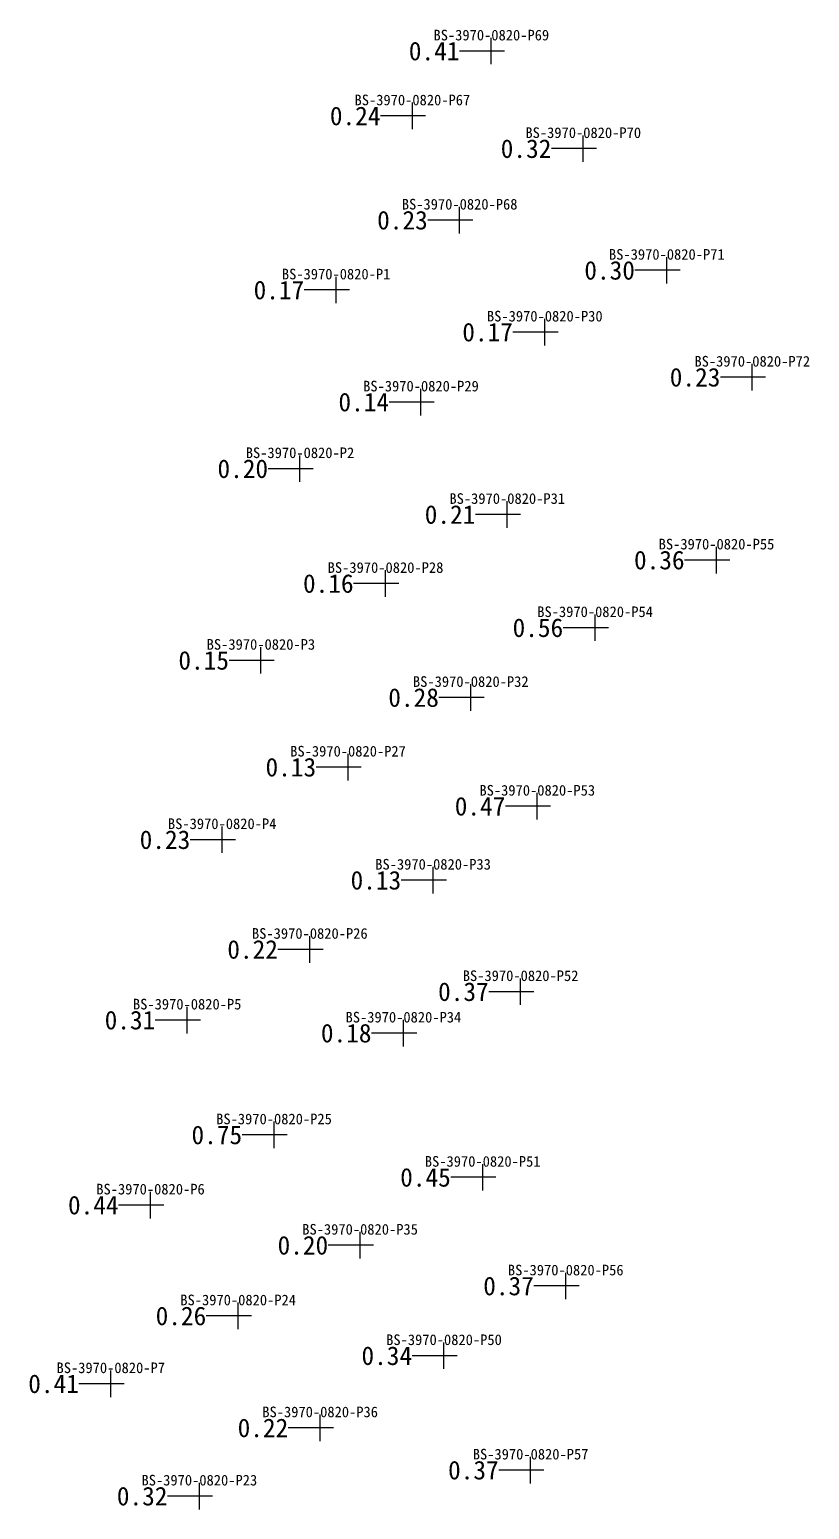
# Model space of a CAD drawing. Header units: inches. Extents: x 469961 to 470038, y 4349672 to 4349793.
# Drawn here: x 470008.9 to 470038.3, y 4349737.8 to 4349793.5 of the extents above; entities that cross this region are included whole.
import ezdxf
from ezdxf.enums import TextEntityAlignment as Align

# ---------------------------------------------------------------- set-up
doc = ezdxf.new("R2010")
doc.units = ezdxf.units.IN
doc.header["$MEASUREMENT"] = 0
for name, color, linetype, lineweight in [('孔口文字', 7, 'Continuous', 0), ('点', 7, 'Continuous', 0), ('线条', 7, 'Continuous', 0), ('钻孔', 7, 'Continuous', 0)]:
    doc.layers.add(name, color=color, linetype=linetype, lineweight=lineweight)
doc.styles.add('3dmine_textStyle_4', font='simsunb.ttf', dxfattribs={"height": 1})

msp = doc.modelspace()

# ---------------------------------------------------------------- hatches: boundary and pattern name
at = {"layer": '钻孔', "linetype": 'Continuous', "lineweight": 0, "true_color": 0x808080, "extrusion": (0, 1, 0)}
for points in [[(-470027.32, 3960.258), (-470026.32, 3960.258), (-470026.32, 3967.258), (-470027.32, 3967.258)], [(-470024.349, 3959.725), (-470023.349, 3959.725), (-470023.349, 3967.725), (-470024.349, 3967.725)], [(-470030.779, 3960.053), (-470029.779, 3960.053), (-470029.779, 3967.053), (-470030.779, 3967.053)], [(-470026.128, 3959.736), (-470025.128, 3959.736), (-470025.128, 3967.736), (-470026.128, 3967.736)], [(-470033.924, 3959.991), (-470032.924, 3959.991), (-470032.924, 3965.991), (-470033.924, 3965.991)], [(-470021.479, 3959.895), (-470020.479, 3959.895), (-470020.479, 3968.895), (-470021.479, 3968.895)], [(-470029.332, 3960.313), (-470028.332, 3960.313), (-470028.332, 3967.313), (-470029.332, 3967.313)], [(-470037.14, 3960.094), (-470036.14, 3960.094), (-470036.14, 3966.094), (-470037.14, 3966.094)], [(-470024.672, 3959.977), (-470023.672, 3959.977), (-470023.672, 3968.977), (-470024.672, 3968.977)], [(-470020.12, 3959.774), (-470019.12, 3959.774), (-470019.12, 3969.774), (-470020.12, 3969.774)], [(-470027.919, 3959.937), (-470026.919, 3959.937), (-470026.919, 3969.937), (-470027.919, 3969.937)], [(-470035.794, 3959.708), (-470034.794, 3959.708), (-470034.794, 3969.708), (-470035.794, 3969.708)], [(-470023.338, 3959.959), (-470022.338, 3959.959), (-470022.338, 3969.959), (-470023.338, 3969.959)], [(-470018.649, 3959.865), (-470017.649, 3959.865), (-470017.649, 3969.865), (-470018.649, 3969.865)], [(-470026.547, 3959.659), (-470025.547, 3959.659), (-470025.547, 3969.659), (-470026.547, 3969.659)], [(-470021.928, 3959.77), (-470020.928, 3959.77), (-470020.928, 3969.77), (-470021.928, 3969.77)], [(-470029.049, 3960.23), (-470028.049, 3960.23), (-470028.049, 3969.23), (-470029.049, 3969.23)], [(-470017.191, 3959.748), (-470016.191, 3959.748), (-470016.191, 3969.748), (-470017.191, 3969.748)], [(-470025.128, 3960.314), (-470024.128, 3960.314), (-470024.128, 3969.314), (-470025.128, 3969.314)], [(-470020.489, 3960.301), (-470019.489, 3960.301), (-470019.489, 3969.301), (-470020.489, 3969.301)], [(-470028.422, 3960.215), (-470027.422, 3960.215), (-470027.422, 3969.215), (-470028.422, 3969.215)], [(-470015.874, 3959.8), (-470014.874, 3959.8), (-470014.874, 3969.8), (-470015.874, 3969.8)], [(-470024.011, 3960.266), (-470023.011, 3960.266), (-470023.011, 3969.266), (-470024.011, 3969.266)], [(-470026.995, 3959.903), (-470025.995, 3959.903), (-470025.995, 3969.903), (-470026.995, 3969.903)], [(-470014.494, 3960.375), (-470013.494, 3960.375), (-470013.494, 3970.375), (-470014.494, 3970.375)], [(-470022.381, 3960.084), (-470021.381, 3960.084), (-470021.381, 3970.084), (-470022.381, 3970.084)], [(-470030.12, 3960.171), (-470029.12, 3960.171), (-470029.12, 3971.171), (-470030.12, 3971.171)], [(-470017.793, 3960.125), (-470016.793, 3960.125), (-470016.793, 3970.125), (-470017.793, 3970.125)], [(-470025.539, 3960.281), (-470024.539, 3960.281), (-470024.539, 3971.281), (-470025.539, 3971.281)], [(-470012.998, 3960.334), (-470011.998, 3960.334), (-470011.998, 3970.334), (-470012.998, 3970.334)], [(-470020.878, 3959.626), (-470019.878, 3959.626), (-470019.878, 3970.626), (-470020.878, 3970.626)], [(-470028.798, 3959.94), (-470027.798, 3959.94), (-470027.798, 3970.94), (-470028.798, 3970.94)], [(-470016.332, 3959.641), (-470015.332, 3959.641), (-470015.332, 3970.641), (-470016.332, 3970.641)]]:
    msp.add_hatch(color=8, dxfattribs=at).paths.add_polyline_path(points, flags=0)
at = {"layer": '钻孔', "linetype": 'Continuous', "lineweight": 0, "true_color": 0x00ffff, "extrusion": (0, 1, 0)}
for points in [[(-470031.225, 3959.905), (-470030.225, 3959.905), (-470030.225, 3969.905), (-470031.225, 3969.905)], [(-470019.142, 3959.676), (-470018.142, 3959.676), (-470018.142, 3969.676), (-470019.142, 3969.676)]]:
    msp.add_hatch(color=4, dxfattribs=at).paths.add_polyline_path(points, flags=0)

# ---------------------------------------------------------------- linework, layer by layer
at = {"layer": '点', "color": 138, "linetype": 'Continuous', "lineweight": 0, "true_color": 0x004c4c}
for points, elevation in [([(470026.32, 4349792.183), (470026.32, 4349793.183)], 3967.258), ([(470026.82, 4349792.683), (470025.82, 4349792.683)], 3967.258), ([(470023.849, 4349790.243), (470022.849, 4349790.243)], 3967.725), ([(470023.349, 4349789.743), (470023.349, 4349790.743)], 3967.725), ([(470029.779, 4349788.512), (470029.779, 4349789.512)], 3967.053), ([(470030.279, 4349789.012), (470029.279, 4349789.012)], 3967.053), ([(470025.128, 4349785.822), (470025.128, 4349786.822)], 3967.736), ([(470025.628, 4349786.322), (470024.628, 4349786.322)], 3967.736), ([(470032.924, 4349783.935), (470032.924, 4349784.935)], 3965.991), ([(470020.479, 4349783.195), (470020.479, 4349784.195)], 3968.895), ([(470033.424, 4349784.435), (470032.424, 4349784.435)], 3965.991), ([(470020.979, 4349783.695), (470019.979, 4349783.695)], 3968.895), ([(470028.332, 4349781.611), (470028.332, 4349782.611)], 3967.313), ([(470028.832, 4349782.111), (470027.832, 4349782.111)], 3967.313), ([(470036.14, 4349779.914), (470036.14, 4349780.914)], 3966.094), ([(470036.64, 4349780.414), (470035.64, 4349780.414)], 3966.094), ([(470023.672, 4349778.98), (470023.672, 4349779.98)], 3968.977), ([(470024.172, 4349779.48), (470023.172, 4349779.48)], 3968.977), ([(470019.12, 4349776.473), (470019.12, 4349777.473)], 3969.774), ([(470019.62, 4349776.973), (470018.62, 4349776.973)], 3969.774), ([(470027.419, 4349775.25), (470026.419, 4349775.25)], 3969.937), ([(470026.919, 4349774.75), (470026.919, 4349775.75)], 3969.937), ([(470035.294, 4349773.537), (470034.294, 4349773.537)], 3969.708), ([(470034.794, 4349773.037), (470034.794, 4349774.037)], 3969.708), ([(470022.338, 4349772.155), (470022.338, 4349773.155)], 3969.959), ([(470022.838, 4349772.655), (470021.838, 4349772.655)], 3969.959), ([(470030.225, 4349770.493), (470030.225, 4349771.493)], 3969.905), ([(470030.725, 4349770.993), (470029.725, 4349770.993)], 3969.905), ([(470017.649, 4349769.265), (470017.649, 4349770.265)], 3969.865), ([(470018.149, 4349769.765), (470017.149, 4349769.765)], 3969.865), ([(470025.547, 4349767.866), (470025.547, 4349768.866)], 3969.659), ([(470026.047, 4349768.366), (470025.047, 4349768.366)], 3969.659), ([(470021.428, 4349765.747), (470020.428, 4349765.747)], 3969.77), ([(470020.928, 4349765.247), (470020.928, 4349766.247)], 3969.77), ([(470028.049, 4349763.777), (470028.049, 4349764.777)], 3969.23), ([(470028.549, 4349764.277), (470027.549, 4349764.277)], 3969.23), ([(470016.191, 4349762.519), (470016.191, 4349763.519)], 3969.748), ([(470016.691, 4349763.019), (470015.691, 4349763.019)], 3969.748), ([(470024.128, 4349760.994), (470024.128, 4349761.994)], 3969.314), ([(470024.628, 4349761.494), (470023.628, 4349761.494)], 3969.314), ([(470019.489, 4349758.392), (470019.489, 4349759.392)], 3969.301), ([(470019.989, 4349758.892), (470018.989, 4349758.892)], 3969.301), ([(470027.422, 4349756.802), (470027.422, 4349757.802)], 3969.215), ([(470027.922, 4349757.302), (470026.922, 4349757.302)], 3969.215), ([(470014.874, 4349755.733), (470014.874, 4349756.733)], 3969.8), ([(470015.374, 4349756.233), (470014.374, 4349756.233)], 3969.8), ([(470023.511, 4349755.743), (470022.511, 4349755.743)], 3969.266), ([(470023.011, 4349755.243), (470023.011, 4349756.243)], 3969.266), ([(470018.142, 4349751.415), (470018.142, 4349752.415)], 3969.676), ([(470018.642, 4349751.915), (470017.642, 4349751.915)], 3969.676), ([(470025.995, 4349749.819), (470025.995, 4349750.819)], 3969.903), ([(470026.495, 4349750.319), (470025.495, 4349750.319)], 3969.903), ([(470013.494, 4349748.775), (470013.494, 4349749.775)], 3970.375), ([(470013.994, 4349749.275), (470012.994, 4349749.275)], 3970.375), ([(470021.381, 4349747.264), (470021.381, 4349748.264)], 3970.084), ([(470021.881, 4349747.764), (470020.881, 4349747.764)], 3970.084), ([(470029.12, 4349745.732), (470029.12, 4349746.732)], 3971.171), ([(470029.62, 4349746.232), (470028.62, 4349746.232)], 3971.171), ([(470016.793, 4349744.606), (470016.793, 4349745.606)], 3970.125), ([(470017.293, 4349745.106), (470016.293, 4349745.106)], 3970.125), ([(470024.539, 4349743.11), (470024.539, 4349744.11)], 3971.281), ([(470025.039, 4349743.61), (470024.039, 4349743.61)], 3971.281), ([(470011.998, 4349742.055), (470011.998, 4349743.055)], 3970.334), ([(470012.498, 4349742.555), (470011.498, 4349742.555)], 3970.334), ([(470019.878, 4349740.395), (470019.878, 4349741.395)], 3970.626), ([(470020.378, 4349740.895), (470019.378, 4349740.895)], 3970.626), ([(470027.798, 4349738.806), (470027.798, 4349739.806)], 3970.94), ([(470028.298, 4349739.306), (470027.298, 4349739.306)], 3970.94), ([(470015.332, 4349737.828), (470015.332, 4349738.828)], 3970.641), ([(470015.832, 4349738.328), (470014.832, 4349738.328)], 3970.641)]:
    msp.add_lwpolyline(points, dxfattribs=dict(at, elevation=elevation))
at = {"layer": '线条', "color": 138, "linetype": 'Continuous', "lineweight": 0, "true_color": 0x004c4c}
for points, elevation in [([(470026.32, 4349792.683), (470026.32, 4349792.683), (470026.32, 4349792.683)], 3967.258), ([(470023.349, 4349790.243), (470023.349, 4349790.243), (470023.349, 4349790.243)], 3967.725), ([(470029.779, 4349789.012), (470029.779, 4349789.012), (470029.779, 4349789.012)], 3967.053), ([(470025.128, 4349786.322), (470025.128, 4349786.322), (470025.128, 4349786.322)], 3967.736), ([(470032.924, 4349784.435), (470032.924, 4349784.435), (470032.924, 4349784.435)], 3965.991), ([(470020.479, 4349783.695), (470020.479, 4349783.695), (470020.479, 4349783.695)], 3968.895), ([(470028.332, 4349782.111), (470028.332, 4349782.111), (470028.332, 4349782.111)], 3967.313), ([(470036.14, 4349780.414), (470036.14, 4349780.414), (470036.14, 4349780.414)], 3966.094), ([(470023.672, 4349779.48), (470023.672, 4349779.48), (470023.672, 4349779.48)], 3968.977), ([(470019.12, 4349776.973), (470019.12, 4349776.973), (470019.12, 4349776.973)], 3969.774), ([(470026.919, 4349775.25), (470026.919, 4349775.25), (470026.919, 4349775.25)], 3969.937), ([(470034.794, 4349773.537), (470034.794, 4349773.537), (470034.794, 4349773.537)], 3969.708), ([(470022.338, 4349772.655), (470022.338, 4349772.655), (470022.338, 4349772.655)], 3969.959), ([(470030.225, 4349770.993), (470030.225, 4349770.993), (470030.225, 4349770.993)], 3969.905), ([(470017.649, 4349769.765), (470017.649, 4349769.765), (470017.649, 4349769.765)], 3969.865), ([(470025.547, 4349768.366), (470025.547, 4349768.366), (470025.547, 4349768.366)], 3969.659), ([(470020.928, 4349765.747), (470020.928, 4349765.747), (470020.928, 4349765.747)], 3969.77), ([(470028.049, 4349764.277), (470028.049, 4349764.277), (470028.049, 4349764.277)], 3969.23), ([(470016.191, 4349763.019), (470016.191, 4349763.019), (470016.191, 4349763.019)], 3969.748), ([(470024.128, 4349761.494), (470024.128, 4349761.494), (470024.128, 4349761.494)], 3969.314), ([(470019.489, 4349758.892), (470019.489, 4349758.892), (470019.489, 4349758.892)], 3969.301), ([(470027.422, 4349757.302), (470027.422, 4349757.302), (470027.422, 4349757.302)], 3969.215), ([(470014.874, 4349756.233), (470014.874, 4349756.233), (470014.874, 4349756.233)], 3969.8), ([(470023.011, 4349755.743), (470023.011, 4349755.743), (470023.011, 4349755.743)], 3969.266), ([(470018.142, 4349751.915), (470018.142, 4349751.915), (470018.142, 4349751.915)], 3969.676), ([(470025.995, 4349750.319), (470025.995, 4349750.319), (470025.995, 4349750.319)], 3969.903), ([(470013.494, 4349749.275), (470013.494, 4349749.275), (470013.494, 4349749.275)], 3970.375), ([(470021.381, 4349747.764), (470021.381, 4349747.764), (470021.381, 4349747.764)], 3970.084), ([(470029.12, 4349746.232), (470029.12, 4349746.232), (470029.12, 4349746.232)], 3971.171), ([(470016.793, 4349745.106), (470016.793, 4349745.106), (470016.793, 4349745.106)], 3970.125), ([(470024.539, 4349743.61), (470024.539, 4349743.61), (470024.539, 4349743.61)], 3971.281), ([(470011.998, 4349742.555), (470011.998, 4349742.555), (470011.998, 4349742.555)], 3970.334), ([(470019.878, 4349740.895), (470019.878, 4349740.895), (470019.878, 4349740.895)], 3970.626), ([(470027.798, 4349739.306), (470027.798, 4349739.306), (470027.798, 4349739.306)], 3970.94), ([(470015.332, 4349738.328), (470015.332, 4349738.328), (470015.332, 4349738.328)], 3970.641)]:
    msp.add_lwpolyline(points, dxfattribs=dict(at, elevation=elevation))
at = {"layer": '钻孔', "color": 8, "linetype": 'Continuous', "lineweight": 0, "true_color": 0x808080}
for points, elevation in [([(470026.32, 4349792.683), (470025.12, 4349792.683)], 3967.258), ([(470026.32, 4349792.683), (470025.12, 4349792.683)], 3960.258), ([(470023.349, 4349790.243), (470022.149, 4349790.243)], 3967.725), ([(470023.349, 4349790.243), (470022.149, 4349790.243)], 3959.725), ([(470029.779, 4349789.012), (470028.579, 4349789.012)], 3967.053), ([(470029.779, 4349789.012), (470028.579, 4349789.012)], 3960.053), ([(470025.128, 4349786.322), (470023.928, 4349786.322)], 3967.736), ([(470025.128, 4349786.322), (470023.928, 4349786.322)], 3959.736), ([(470032.924, 4349784.435), (470031.724, 4349784.435)], 3965.991), ([(470032.924, 4349784.435), (470031.724, 4349784.435)], 3959.991), ([(470020.479, 4349783.695), (470019.279, 4349783.695)], 3968.895), ([(470020.479, 4349783.695), (470019.279, 4349783.695)], 3959.895), ([(470028.332, 4349782.111), (470027.132, 4349782.111)], 3967.313), ([(470028.332, 4349782.111), (470027.132, 4349782.111)], 3960.313), ([(470036.14, 4349780.414), (470034.94, 4349780.414)], 3966.094), ([(470036.14, 4349780.414), (470034.94, 4349780.414)], 3960.094), ([(470023.672, 4349779.48), (470022.472, 4349779.48)], 3968.977), ([(470023.672, 4349779.48), (470022.472, 4349779.48)], 3959.977), ([(470019.12, 4349776.973), (470017.92, 4349776.973)], 3969.774), ([(470019.12, 4349776.973), (470017.92, 4349776.973)], 3959.774), ([(470026.919, 4349775.25), (470025.719, 4349775.25)], 3969.937), ([(470026.919, 4349775.25), (470025.719, 4349775.25)], 3959.937), ([(470034.794, 4349773.537), (470033.594, 4349773.537)], 3969.708), ([(470034.794, 4349773.537), (470033.594, 4349773.537)], 3959.708), ([(470022.338, 4349772.655), (470021.138, 4349772.655)], 3969.959), ([(470022.338, 4349772.655), (470021.138, 4349772.655)], 3959.959), ([(470017.649, 4349769.765), (470016.449, 4349769.765)], 3969.865), ([(470017.649, 4349769.765), (470016.449, 4349769.765)], 3959.865), ([(470025.547, 4349768.366), (470024.347, 4349768.366)], 3969.659), ([(470025.547, 4349768.366), (470024.347, 4349768.366)], 3959.659), ([(470020.928, 4349765.747), (470019.728, 4349765.747)], 3969.77), ([(470020.928, 4349765.747), (470019.728, 4349765.747)], 3959.77), ([(470028.049, 4349764.277), (470026.849, 4349764.277)], 3969.23), ([(470028.049, 4349764.277), (470026.849, 4349764.277)], 3960.23), ([(470016.191, 4349763.019), (470014.991, 4349763.019)], 3969.748), ([(470016.191, 4349763.019), (470014.991, 4349763.019)], 3959.748), ([(470024.128, 4349761.494), (470022.928, 4349761.494)], 3969.314), ([(470024.128, 4349761.494), (470022.928, 4349761.494)], 3960.314), ([(470019.489, 4349758.892), (470018.289, 4349758.892)], 3969.301), ([(470019.489, 4349758.892), (470018.289, 4349758.892)], 3960.301), ([(470027.422, 4349757.302), (470026.222, 4349757.302)], 3969.215), ([(470027.422, 4349757.302), (470026.222, 4349757.302)], 3960.215), ([(470014.874, 4349756.233), (470013.674, 4349756.233)], 3969.8), ([(470014.874, 4349756.233), (470013.674, 4349756.233)], 3959.8), ([(470023.011, 4349755.743), (470021.811, 4349755.743)], 3969.266), ([(470023.011, 4349755.743), (470021.811, 4349755.743)], 3960.266), ([(470025.995, 4349750.319), (470024.795, 4349750.319)], 3969.903), ([(470025.995, 4349750.319), (470024.795, 4349750.319)], 3959.903), ([(470013.494, 4349749.275), (470012.294, 4349749.275)], 3970.375), ([(470013.494, 4349749.275), (470012.294, 4349749.275)], 3960.375), ([(470021.381, 4349747.764), (470020.181, 4349747.764)], 3970.084), ([(470021.381, 4349747.764), (470020.181, 4349747.764)], 3960.084), ([(470029.12, 4349746.232), (470027.92, 4349746.232)], 3971.171), ([(470029.12, 4349746.232), (470027.92, 4349746.232)], 3960.171), ([(470016.793, 4349745.106), (470015.593, 4349745.106)], 3970.125), ([(470016.793, 4349745.106), (470015.593, 4349745.106)], 3960.125), ([(470024.539, 4349743.61), (470023.339, 4349743.61)], 3971.281), ([(470024.539, 4349743.61), (470023.339, 4349743.61)], 3960.281), ([(470011.998, 4349742.555), (470010.798, 4349742.555)], 3970.334), ([(470011.998, 4349742.555), (470010.798, 4349742.555)], 3960.334), ([(470019.878, 4349740.895), (470018.678, 4349740.895)], 3970.626), ([(470019.878, 4349740.895), (470018.678, 4349740.895)], 3959.626), ([(470027.798, 4349739.306), (470026.598, 4349739.306)], 3970.94), ([(470027.798, 4349739.306), (470026.598, 4349739.306)], 3959.94), ([(470015.332, 4349738.328), (470014.132, 4349738.328)], 3970.641), ([(470015.332, 4349738.328), (470014.132, 4349738.328)], 3959.641)]:
    msp.add_lwpolyline(points, dxfattribs=dict(at, elevation=elevation))
at = {"layer": '钻孔', "color": 4, "linetype": 'Continuous', "lineweight": 0, "true_color": 0x00ffff}
for points, elevation in [([(470030.225, 4349770.993), (470029.025, 4349770.993)], 3969.905), ([(470030.225, 4349770.993), (470029.025, 4349770.993)], 3959.905), ([(470018.142, 4349751.915), (470016.942, 4349751.915)], 3969.676), ([(470018.142, 4349751.915), (470016.942, 4349751.915)], 3959.676)]:
    msp.add_lwpolyline(points, dxfattribs=dict(at, elevation=elevation))

# ---------------------------------------------------------------- texts
at = {"layer": '孔口文字', "color": 138, "linetype": 'Continuous', "lineweight": 0, "true_color": 0x004c4c, "style": '3dmine_textStyle_4'}
for s, p in [('BS-3970-0820-P69', (470026.32, 4349793.083, 3967.258)), ('BS-3970-0820-P67', (470023.349, 4349790.643, 3967.725)), ('BS-3970-0820-P70', (470029.779, 4349789.412, 3967.053)), ('BS-3970-0820-P68', (470025.128, 4349786.722, 3967.736)), ('BS-3970-0820-P71', (470032.924, 4349784.835, 3965.991)), ('BS-3970-0820-P1', (470020.479, 4349784.095, 3968.895)), ('BS-3970-0820-P30', (470028.332, 4349782.511, 3967.313)), ('BS-3970-0820-P72', (470036.14, 4349780.814, 3966.094)), ('BS-3970-0820-P29', (470023.672, 4349779.88, 3968.977)), ('BS-3970-0820-P2', (470019.12, 4349777.373, 3969.774)), ('BS-3970-0820-P31', (470026.919, 4349775.65, 3969.937)), ('BS-3970-0820-P55', (470034.794, 4349773.937, 3969.708)), ('BS-3970-0820-P28', (470022.338, 4349773.055, 3969.959)), ('BS-3970-0820-P54', (470030.225, 4349771.393, 3969.905)), ('BS-3970-0820-P3', (470017.649, 4349770.165, 3969.865)), ('BS-3970-0820-P32', (470025.547, 4349768.766, 3969.659)), ('BS-3970-0820-P27', (470020.928, 4349766.147, 3969.77)), ('BS-3970-0820-P53', (470028.049, 4349764.677, 3969.23)), ('BS-3970-0820-P4', (470016.191, 4349763.419, 3969.748)), ('BS-3970-0820-P33', (470024.128, 4349761.894, 3969.314)), ('BS-3970-0820-P26', (470019.489, 4349759.292, 3969.301)), ('BS-3970-0820-P52', (470027.422, 4349757.702, 3969.215)), ('BS-3970-0820-P5', (470014.874, 4349756.633, 3969.8)), ('BS-3970-0820-P34', (470023.011, 4349756.143, 3969.266)), ('BS-3970-0820-P25', (470018.142, 4349752.315, 3969.676)), ('BS-3970-0820-P51', (470025.995, 4349750.719, 3969.903)), ('BS-3970-0820-P6', (470013.494, 4349749.675, 3970.375)), ('BS-3970-0820-P35', (470021.381, 4349748.164, 3970.084)), ('BS-3970-0820-P56', (470029.12, 4349746.632, 3971.171)), ('BS-3970-0820-P24', (470016.793, 4349745.506, 3970.125)), ('BS-3970-0820-P50', (470024.539, 4349744.01, 3971.281)), ('BS-3970-0820-P7', (470011.998, 4349742.955, 3970.334)), ('BS-3970-0820-P36', (470019.878, 4349741.295, 3970.626)), ('BS-3970-0820-P57', (470027.798, 4349739.706, 3970.94)), ('BS-3970-0820-P23', (470015.332, 4349738.728, 3970.641))]:
    msp.add_text(s, height=0.4, dxfattribs=at).set_placement(p, align=Align.CENTER)
at = {"layer": '钻孔', "color": 8, "linetype": 'Continuous', "lineweight": 0, "true_color": 0x808080, "style": '3dmine_textStyle_4'}
for s, p in [('0.41', (470025.12, 4349792.683, 3967.258)), ('0.24', (470022.149, 4349790.243, 3967.725)), ('0.32', (470028.579, 4349789.012, 3967.053)), ('0.23', (470023.928, 4349786.322, 3967.736)), ('0.30', (470031.724, 4349784.435, 3965.991)), ('0.17', (470019.279, 4349783.695, 3968.895)), ('0.17', (470027.132, 4349782.111, 3967.313)), ('0.23', (470034.94, 4349780.414, 3966.094)), ('0.14', (470022.472, 4349779.48, 3968.977)), ('0.20', (470017.92, 4349776.973, 3969.774)), ('0.21', (470025.719, 4349775.25, 3969.937)), ('0.36', (470033.594, 4349773.537, 3969.708)), ('0.16', (470021.138, 4349772.655, 3969.959)), ('0.15', (470016.449, 4349769.765, 3969.865)), ('0.28', (470024.347, 4349768.366, 3969.659)), ('0.13', (470019.728, 4349765.747, 3969.77)), ('0.47', (470026.849, 4349764.277, 3969.23)), ('0.23', (470014.991, 4349763.019, 3969.748)), ('0.13', (470022.928, 4349761.494, 3969.314)), ('0.22', (470018.289, 4349758.892, 3969.301)), ('0.37', (470026.222, 4349757.302, 3969.215)), ('0.31', (470013.674, 4349756.233, 3969.8)), ('0.18', (470021.811, 4349755.743, 3969.266)), ('0.45', (470024.795, 4349750.319, 3969.903)), ('0.44', (470012.294, 4349749.275, 3970.375)), ('0.20', (470020.181, 4349747.764, 3970.084)), ('0.37', (470027.92, 4349746.232, 3971.171)), ('0.26', (470015.593, 4349745.106, 3970.125)), ('0.34', (470023.339, 4349743.61, 3971.281)), ('0.41', (470010.798, 4349742.555, 3970.334)), ('0.22', (470018.678, 4349740.895, 3970.626)), ('0.37', (470026.598, 4349739.306, 3970.94)), ('0.32', (470014.132, 4349738.328, 3970.641))]:
    msp.add_text(s, height=0.7, dxfattribs=at).set_placement(p, align=Align.MIDDLE_RIGHT)
at = {"layer": '钻孔', "color": 4, "linetype": 'Continuous', "lineweight": 0, "true_color": 0x00ffff, "style": '3dmine_textStyle_4'}
for s, p in [('0.56', (470029.025, 4349770.993, 3969.905)), ('0.75', (470016.942, 4349751.915, 3969.676))]:
    msp.add_text(s, height=0.7, dxfattribs=at).set_placement(p, align=Align.MIDDLE_RIGHT)

doc.saveas('drawing.dxf')
